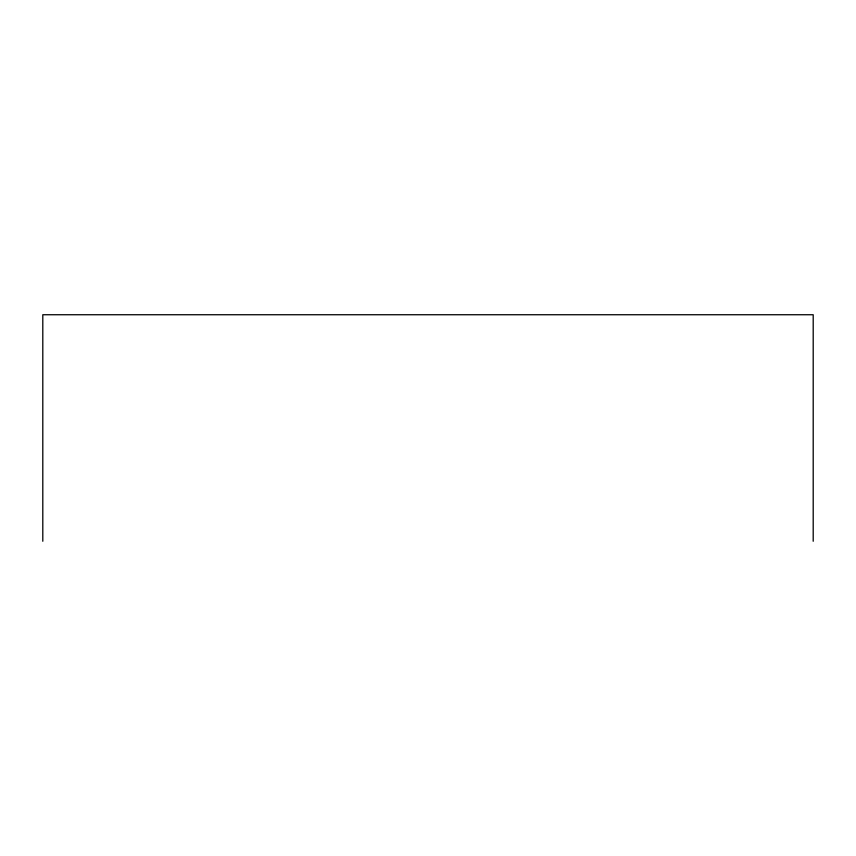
<?xml version="1.0" encoding="UTF-8"?>
<svg xmlns="http://www.w3.org/2000/svg" width="856" height="856" viewBox="0 0 856 856"><rect width="100%" height="100%" fill="white"/><g stroke="black" fill="none" stroke-linecap="round" stroke-linejoin="round"><path stroke-width="1.28" d="M813.2 541.26L813.2 314.74L42.8 314.74L42.8 541.26"/></g></svg>
